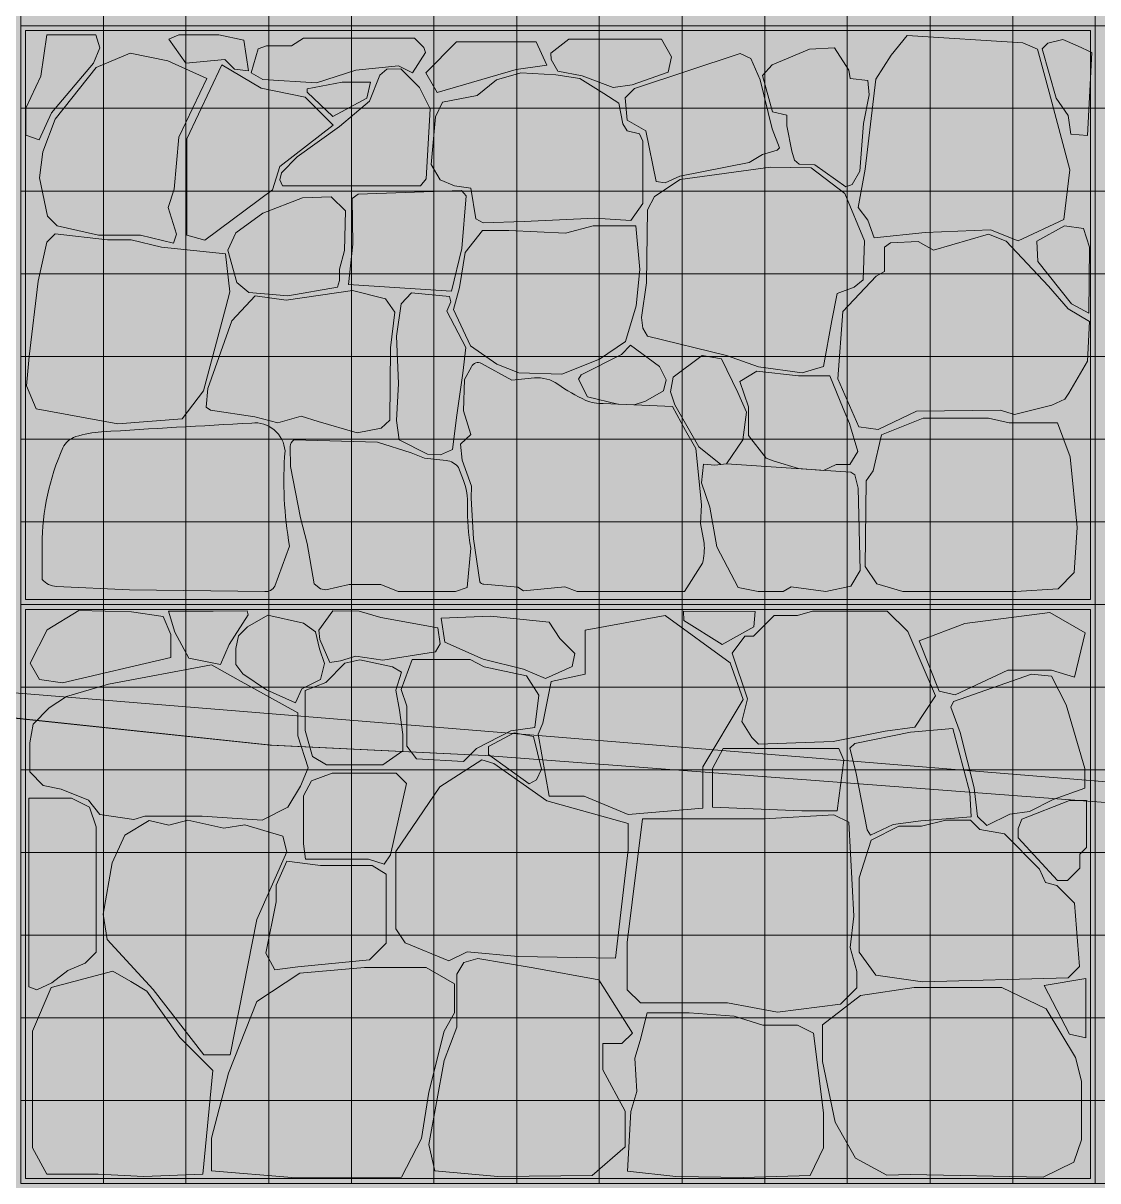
# Model space of a CAD drawing. Header units: centimetres. Extents: x -4381 to 5639, y -3920 to 4826.
# Drawn here: x 180.869 to 182.249, y 2.444 to 3.93 of the extents above; entities that cross this region are included whole.
import ezdxf
from ezdxf.xclip import XClip

# ---------------------------------------------------------------- set-up
doc = ezdxf.new("R2010")
doc.units = ezdxf.units.CM
doc.header["$MEASUREMENT"] = 0
doc.header["$XCLIPFRAME"] = 0
doc.set_wipeout_variables(frame=1)
doc.linetypes.add('Wipeout_Contour', pattern=[100, 0, -100])
for name, color, linetype in [('0- SITE', 7, 'Continuous'), ('Drawing & Figure', 7, 'Continuous'), ('Mur de clôture', 7, 'Continuous')]:
    doc.layers.add(name, color=color, linetype=linetype)
for name, color, linetype, lineweight in [('0- SITE_Pen_No__1', 7, 'Continuous', 5), ('0_Pen_No__1', 7, 'Continuous', 5), ('net_Pen_No__1', 7, 'Continuous', 5)]:
    doc.layers.add(name, color=color, linetype=linetype, lineweight=lineweight)
for name, color, linetype, lineweight, true_color in [('0- SITE_Pen_No__102', 7, 'Continuous', 5, 0xcccccc), ('0- SITE_Pen_No__180', 7, 'Continuous', 5, 0xe2e3c6), ('cad-block.com_Pen_No__62', 7, 'Continuous', 5, 0xaaaaaa), ('hatch stone_Pen_No__254', 7, 'Continuous', 13, 0xe8e8e8), ('Mur de clôture_Pen_No__178', 7, 'Continuous', 5, 0xbda888)]:
    doc.layers.add(name, color=color, linetype=linetype, lineweight=lineweight, true_color=true_color)

# ---------------------------------------------------------------- blocks, each defined once
blk = doc.blocks.new('Drawing_15_15', base_point=(-267.6734, 10.6179))
at = {"layer": 'hatch stone_Pen_No__254', "linetype": 'Continuous', "ltscale": 10}
for points in [[(180.8892, 3.7803), (180.9051, 3.8148), (180.9589, 3.8787), (180.9673, 3.8982), (180.9622, 3.9149), (180.8993, 3.9149), (180.8912, 3.8621), (180.8723, 3.8206), (180.8723, 3.7861)], [(181.0775, 3.8785), (181.1278, 3.8835), (181.1403, 3.871), (181.1579, 3.8688), (181.1521, 3.9083), (181.1198, 3.9149), (181.0688, 3.9149), (181.0559, 3.9094)], [(181.1707, 3.8972), (181.1615, 3.8662), (181.1767, 3.8575), (181.2453, 3.8532), (181.2961, 3.8697), (181.3508, 3.8753), (181.3685, 3.8661), (181.3853, 3.8922), (181.3833, 3.8986), (181.3711, 3.9108), (181.2289, 3.9108), (181.2131, 3.9007), (181.181, 3.9007)], [(181.6971, 3.8671), (181.7015, 3.8867), (181.6883, 3.9093), (181.5695, 3.9093), (181.5462, 3.8914), (181.5466, 3.8831), (181.5554, 3.8685), (181.5866, 3.8622), (181.6266, 3.8473), (181.6509, 3.8506)], [(181.9616, 3.6542), (182.0271, 3.6612), (182.1108, 3.6647), (182.1467, 3.6504), (182.2051, 3.6778), (182.2129, 3.7417), (182.1865, 3.8415), (182.1714, 3.8965), (182.1527, 3.9046), (182.0039, 3.914), (181.9835, 3.889), (181.9636, 3.8582), (181.95, 3.7427), (181.9412, 3.6933), (181.9533, 3.6772)], [(181.4005, 3.8409), (181.5018, 3.8705), (181.5411, 3.8762), (181.5275, 3.9058), (181.4253, 3.9058), (181.386, 3.866)], [(181.8591, 3.7542), (181.8651, 3.7491), (181.8853, 3.7481), (181.925, 3.7199), (181.9333, 3.7227), (181.9433, 3.7401), (181.948, 3.8013), (181.9553, 3.838), (181.9536, 3.8563), (181.9307, 3.8587), (181.929, 3.8698), (181.9108, 3.8983), (181.8784, 3.8967), (181.8307, 3.8764), (181.818, 3.8626), (181.8311, 3.8161), (181.8494, 3.8119), (181.8494, 3.798), (181.8557, 3.7656)], [(182.2356, 3.7858), (182.2409, 3.8924), (182.2229, 3.9008), (182.2039, 3.909), (182.1844, 3.9042), (182.1773, 3.897), (182.1952, 3.8335), (182.2108, 3.8113), (182.214, 3.7874)], [(181.0617, 3.6474), (181.0656, 3.659), (181.0548, 3.6931), (181.0627, 3.717), (181.0685, 3.7834), (181.1045, 3.8589), (181.0546, 3.8814), (181.0061, 3.8913), (180.9624, 3.8732), (180.9098, 3.8067), (180.8939, 3.7648), (180.8898, 3.7312), (180.8999, 3.6823), (180.9124, 3.6699), (180.9653, 3.6577), (181.0195, 3.6577)], [(181.6815, 3.7267), (181.6931, 3.7251), (181.7122, 3.7337), (181.801, 3.7512), (181.8182, 3.7615), (181.8368, 3.7667), (181.8402, 3.7699), (181.8305, 3.7941), (181.8151, 3.857), (181.8034, 3.8846), (181.7896, 3.8912), (181.654, 3.8462), (181.6418, 3.834), (181.6444, 3.8054), (181.6682, 3.7918)], [(181.124, 3.8765), (181.0787, 3.7816), (181.0787, 3.6577), (181.1018, 3.6514), (181.1887, 3.7158), (181.1985, 3.7459), (181.267, 3.7991), (181.231, 3.8351), (181.1742, 3.8467)], [(181.3358, 3.8709), (181.3266, 3.8631), (181.3134, 3.8298), (181.275, 3.7972), (181.2207, 3.7584), (181.2003, 3.738), (181.1982, 3.729), (181.2019, 3.7209), (181.3789, 3.7209), (181.3863, 3.7303), (181.3914, 3.8199), (181.3778, 3.8472), (181.3539, 3.8712)], [(181.4434, 3.7179), (181.4501, 3.6788), (181.4595, 3.6738), (181.5119, 3.6753), (181.6028, 3.6795), (181.6492, 3.6766), (181.6643, 3.6986), (181.6645, 3.7785), (181.6601, 3.7877), (181.6445, 3.7916), (181.6386, 3.8009), (181.6336, 3.8273), (181.6143, 3.8395), (181.5834, 3.8591), (181.5527, 3.8635), (181.5079, 3.8661), (181.4765, 3.8574), (181.4519, 3.8372), (181.4074, 3.8287), (181.3981, 3.8095), (181.3927, 3.7484), (181.4042, 3.7288), (181.4228, 3.7209)], [(181.2333, 3.8415), (181.2664, 3.8101), (181.3102, 3.8335), (181.3146, 3.854), (181.2783, 3.854), (181.2333, 3.8455)], [(181.6706, 3.5282), (181.7719, 3.5031), (181.8129, 3.4886), (181.869, 3.4809), (181.8964, 3.4891), (181.9071, 3.5483), (181.9142, 3.583), (181.9357, 3.5909), (181.9476, 3.6005), (181.9493, 3.6507), (181.9239, 3.7114), (181.8808, 3.7443), (181.8286, 3.7452), (181.7126, 3.7291), (181.6793, 3.7073), (181.6705, 3.6903), (181.6692, 3.5967), (181.6629, 3.5519), (181.6645, 3.5383)], [(181.1585, 3.5841), (181.2088, 3.5798), (181.2722, 3.591), (181.2749, 3.5997), (181.2749, 3.6143), (181.2815, 3.6382), (181.2825, 3.6888), (181.2644, 3.7069), (181.2276, 3.7055), (181.1764, 3.6862), (181.1418, 3.6606), (181.1316, 3.6383), (181.1429, 3.5971)], [(181.2863, 3.5946), (181.3589, 3.5896), (181.4189, 3.5857), (181.4322, 3.6405), (181.4378, 3.7081), (181.4316, 3.7151), (181.2989, 3.7106), (181.2911, 3.7049), (181.292, 3.6463)], [(180.8852, 3.4348), (180.9901, 3.4156), (181.0729, 3.4221), (181.1004, 3.4581), (181.1288, 3.5652), (181.1341, 3.5848), (181.1285, 3.634), (181.0462, 3.6424), (181.0074, 3.6518), (180.9768, 3.6518), (180.9099, 3.6594), (180.899, 3.6486), (180.8878, 3.5989), (180.8765, 3.5021), (180.8731, 3.4645)], [(181.4215, 3.5625), (181.443, 3.5158), (181.4768, 3.4922), (181.5054, 3.4811), (181.5606, 3.4793), (181.6088, 3.4987), (181.6422, 3.5211), (181.6561, 3.567), (181.6605, 3.6138), (181.6553, 3.6699), (181.6005, 3.6699), (181.5653, 3.6604), (181.4923, 3.6639), (181.4588, 3.6639), (181.4363, 3.6356), (181.4289, 3.5906)], [(181.9419, 3.4115), (181.9667, 3.4083), (182.016, 3.4316), (182.1234, 3.4329), (182.142, 3.4277), (182.1899, 3.4393), (182.2063, 3.4472), (182.2115, 3.4549), (182.2354, 3.4959), (182.2379, 3.5471), (182.2108, 3.563), (182.1854, 3.5924), (182.1312, 3.6501), (182.1083, 3.6592), (182.0376, 3.6384), (182.0182, 3.6498), (181.9827, 3.6478), (181.9747, 3.6422), (181.9747, 3.6113), (181.9641, 3.6053), (181.9214, 3.5597), (181.9151, 3.4734)], [(182.1704, 3.6502), (182.1718, 3.6239), (182.2149, 3.5696), (182.2373, 3.5577), (182.2383, 3.6425), (182.2304, 3.6665), (182.2061, 3.6697)], [(181.1038, 3.437), (181.1091, 3.4331), (181.1662, 3.4246), (181.1957, 3.4169), (181.2259, 3.4254), (181.2476, 3.4184), (181.2977, 3.404), (181.3286, 3.41), (181.3395, 3.4202), (181.3405, 3.5131), (181.346, 3.5587), (181.334, 3.576), (181.2916, 3.5866), (181.2066, 3.5743), (181.1666, 3.5797), (181.1365, 3.5477), (181.1057, 3.4608)], [(181.3881, 3.3767), (181.4047, 3.3758), (181.4201, 3.3825), (181.4256, 3.4266), (181.4333, 3.4807), (181.4371, 3.5136), (181.4129, 3.56), (181.4178, 3.5723), (181.4162, 3.5792), (181.3673, 3.5836), (181.3541, 3.5697), (181.348, 3.5283), (181.3506, 3.4672), (181.3482, 3.4197), (181.3515, 3.3951)], [(181.5934, 3.4502), (181.6325, 3.441), (181.6534, 3.4401), (181.668, 3.4446), (181.6911, 3.4579), (181.6944, 3.4722), (181.6857, 3.4893), (181.6485, 3.5167), (181.6372, 3.5045), (181.5853, 3.4784), (181.5819, 3.4728)], [(181.5112, 3.2011), (181.5645, 3.2061), (181.5801, 3.2003), (181.7178, 3.2003), (181.7413, 3.2366, 0.078557), (181.7432, 3.2625), (181.7387, 3.2875), (181.7397, 3.3117), (181.7324, 3.3839), (181.7194, 3.4068), (181.7027, 3.438), (181.6136, 3.4418, -0.129508), (181.5912, 3.4457, -0.047136), (181.5554, 3.4663, 0.178869), (181.5253, 3.4744), (181.4961, 3.4718), (181.4573, 3.4932, 0.402294), (181.4443, 3.4889), (181.4356, 3.4724), (181.434, 3.4324), (181.4438, 3.4017), (181.4303, 3.3896), (181.4324, 3.369), (181.4445, 3.3353), (181.444, 3.3201), (181.447, 3.268), (181.4551, 3.2129, 0.271244), (181.4605, 3.2096), (181.5039, 3.2057)], [(181.6999, 3.4566), (181.7057, 3.44), (181.7365, 3.3862), (181.7645, 3.3634), (181.7721, 3.3642), (181.793, 3.3948), (181.7978, 3.4307), (181.7867, 3.4556), (181.7656, 3.4989), (181.7407, 3.5032), (181.7034, 3.4755)], [(181.8332, 3.3676), (181.8643, 3.358), (181.8965, 3.3558), (181.9128, 3.3634), (181.9302, 3.3634), (181.9408, 3.3802), (181.9297, 3.4159), (181.9218, 3.4354), (181.9048, 3.4771), (181.8645, 3.4771), (181.8107, 3.483), (181.789, 3.4698), (181.8003, 3.4373), (181.8003, 3.4006), (181.8227, 3.3713)], [(181.9983, 3.2003), (182.063, 3.2003), (182.1433, 3.2003), (182.1977, 3.2038), (182.2184, 3.2245), (182.2221, 3.2825), (182.2134, 3.3732), (182.197, 3.4168), (182.1348, 3.4168), (182.1082, 3.4229), (182.0245, 3.4229), (181.971, 3.4016), (181.9603, 3.3554), (181.9512, 3.3424), (181.9502, 3.2324), (181.9649, 3.2101)], [(180.8931, 3.2157, 0.202929), (180.9115, 3.2068), (181.0053, 3.2023), (181.1791, 3.2003, 0.315943), (181.1918, 3.2072), (181.2108, 3.2583, -0.062601), (181.205, 3.3807, 0.423499), (181.1622, 3.4166), (180.9694, 3.4053, 0.056058), (180.9362, 3.3991, 0.216368), (180.9198, 3.3847, 0.106349), (180.8931, 3.2603)], [(181.2424, 3.2102), (181.2506, 3.2036), (181.2572, 3.2026), (181.2875, 3.2092), (181.3281, 3.2092), (181.3501, 3.2003), (181.4238, 3.2003), (181.439, 3.2054), (181.4437, 3.2558, -0.055011), (181.4395, 3.3107, 0.099308), (181.4342, 3.3428), (181.4279, 3.3594, 0.204724), (181.4119, 3.3684), (181.3843, 3.3715), (181.3669, 3.3784), (181.3239, 3.3922), (181.2165, 3.3949, 0.262334), (181.2118, 3.3863), (181.2121, 3.3607), (181.2247, 3.2948), (181.2335, 3.2621)], [(181.7869, 3.2053), (181.8128, 3.2003), (181.8446, 3.2003), (181.8551, 3.2061), (181.8994, 3.2003), (181.9318, 3.2073), (181.9436, 3.2271), (181.941, 3.333), (181.9366, 3.35), (181.9318, 3.3534), (181.7721, 3.3642), (181.7569, 3.3625), (181.7422, 3.3639), (181.7399, 3.3396), (181.7506, 3.3086), (181.7597, 3.2576)], [(181.0584, 3.1156), (181.0584, 3.1451), (181.0487, 3.1681), (181.008, 3.1743), (180.9404, 3.1758), (180.8994, 3.1512), (180.8777, 3.1081), (180.8895, 3.0871), (180.9193, 3.083)], [(181.0815, 3.1148), (181.1223, 3.1066), (181.1331, 3.1322), (181.1578, 3.1703), (181.1563, 3.1754), (181.1127, 3.1752), (181.0555, 3.175), (181.0633, 3.148)], [(181.1829, 3.17), (181.157, 3.155), (181.1453, 3.1434), (181.1417, 3.1273), (181.1417, 3.1066), (181.151, 3.0945), (181.1813, 3.0742), (181.2184, 3.0573), (181.2265, 3.0755), (181.2506, 3.0873), (181.2558, 3.108), (181.2494, 3.1268), (181.2441, 3.1485), (181.2287, 3.1596)], [(181.2499, 3.1387), (181.2624, 3.1092), (181.2761, 3.1113), (181.2959, 3.1171), (181.3308, 3.1123), (181.3982, 3.1229), (181.4041, 3.1333), (181.4013, 3.1538), (181.3281, 3.167), (181.3, 3.1751), (181.2664, 3.1754), (181.2482, 3.1507)], [(181.4054, 3.1662), (181.4102, 3.1352), (181.4593, 3.1134), (181.5112, 3.1005), (181.5394, 3.0886), (181.5737, 3.1038), (181.5773, 3.1207), (181.558, 3.1401), (181.5441, 3.1611), (181.4688, 3.1686)], [(181.544, 2.9374), (181.5892, 2.9374), (181.6456, 2.9139), (181.7415, 2.9222), (181.7415, 2.9752), (181.7932, 3.0618), (181.7767, 3.1085), (181.693, 3.1696), (181.5905, 3.1505), (181.5905, 3.094), (181.5468, 3.0848), (181.5362, 3.0312), (181.5301, 3.0173)], [(181.7169, 3.1749), (181.7171, 3.1631), (181.7664, 3.1324), (181.8071, 3.1549), (181.8088, 3.1745)], [(181.8129, 3.0043), (181.9091, 3.0076), (181.9756, 3.0209), (182.0139, 3.0262), (182.0404, 3.0664), (182.0046, 3.1491), (181.9784, 3.1752), (181.8825, 3.1752), (181.863, 3.1695), (181.8332, 3.1695), (181.8068, 3.1431), (181.7955, 3.1431), (181.7793, 3.121), (181.7989, 3.0625), (181.7917, 3.0335), (181.8045, 3.0127)], [(182.0654, 3.0674), (182.1331, 3.0991), (182.1892, 3.0991), (182.2188, 3.0903), (182.2325, 3.1471), (182.1873, 3.1735), (182.0781, 3.1593), (182.0192, 3.1371), (182.0452, 3.0723)], [(181.2307, 3.0733), (181.2307, 3.0217), (181.2404, 2.9886), (181.2581, 2.9777), (181.3305, 2.9777), (181.3564, 2.9958), (181.3564, 3.0168), (181.3521, 3.0481), (181.3473, 3.0734), (181.3545, 3.0967), (181.3429, 3.1035), (181.301, 3.1124), (181.2817, 3.1081), (181.2572, 3.0836)], [(181.3541, 3.0746), (181.3615, 3.0531), (181.3615, 3.0015), (181.3737, 2.9854), (181.434, 2.9819), (181.4508, 2.9986), (181.4949, 3.0216), (181.5258, 3.0257), (181.5311, 3.0671), (181.5151, 3.0919), (181.4606, 3.1034), (181.4428, 3.1129), (181.3684, 3.1129)], [(180.8771, 3.006), (180.8771, 2.9686), (180.8945, 2.9512), (180.9177, 2.9464), (180.9525, 2.9323), (180.9671, 2.9141), (181.0107, 2.9077), (181.025, 2.9119), (181.0984, 2.9119), (181.1755, 2.9066), (181.2086, 2.9236), (181.2249, 2.9502), (181.2347, 2.9737), (181.2216, 3.015), (181.2216, 3.0443), (181.1104, 3.106), (180.9782, 3.0814), (180.9245, 3.0653), (180.9023, 3.051), (180.8814, 3.0301)], [(182.0943, 2.9114), (182.1063, 2.8999), (182.136, 2.9142), (182.1609, 2.9179), (182.1913, 2.9331), (182.2322, 2.9477), (182.2322, 2.973), (182.2081, 3.0549), (182.1893, 3.0916), (182.1637, 3.0941), (182.0634, 3.0591), (182.0602, 3.0519), (182.072, 3.0191), (182.09, 2.9481)], [(181.4662, 2.991), (181.5184, 2.9533), (181.528, 2.9585), (181.5342, 2.9721), (181.524, 3.014), (181.4993, 3.0188), (181.4662, 3.0013)], [(181.9525, 2.8942), (181.9567, 2.8874), (181.9861, 2.901), (182.0215, 2.906), (182.0863, 2.9111), (182.0845, 2.9424), (182.0626, 3.0246), (182.0084, 3.0198), (181.9366, 3.0053), (181.9304, 2.9991), (181.9382, 2.9687)], [(181.7541, 2.9234), (181.8685, 2.9185), (181.9139, 2.9185), (181.9228, 2.9838), (181.916, 2.9988), (181.7676, 2.9988), (181.7541, 2.9729)], [(181.5045, 2.7318), (181.6294, 2.7294), (181.6458, 2.8685), (181.6458, 2.9026), (181.5411, 2.9315), (181.4731, 2.9794), (181.4576, 2.984), (181.404, 2.9495), (181.3471, 2.8665), (181.3471, 2.7671), (181.3592, 2.7491), (181.4152, 2.726), (181.4387, 2.7378)], [(181.2314, 2.8568), (181.3123, 2.8568), (181.3323, 2.8504), (181.3405, 2.8624), (181.3608, 2.9538), (181.3477, 2.967), (181.2655, 2.967), (181.2392, 2.9573), (181.2289, 2.9381), (181.2289, 2.8764)], [(180.876, 2.6928), (180.8862, 2.689), (180.9056, 2.698), (180.926, 2.7135), (180.9482, 2.723), (180.9626, 2.7374), (180.9626, 2.898), (180.954, 2.9232), (180.9309, 2.9349), (180.876, 2.9349)], [(182.1466, 2.8841), (182.1971, 2.8291), (182.2098, 2.8291), (182.2257, 2.8449), (182.2257, 2.863), (182.2341, 2.8715), (182.2341, 2.9318), (182.2126, 2.9318), (182.1514, 2.9079), (182.1466, 2.8961)], [(181.6443, 2.6889), (181.6614, 2.6722), (181.7732, 2.6722), (181.8373, 2.6604), (181.9185, 2.6704), (181.9394, 2.6913), (181.9394, 2.7126), (181.9308, 2.7431), (181.9353, 2.7836), (181.929, 2.9043), (181.9097, 2.9137), (181.8204, 2.9084), (181.6641, 2.9084), (181.6443, 2.7496)], [(180.9766, 2.7534), (181.0356, 2.6892), (181.1007, 2.6053), (181.1346, 2.6053), (181.1689, 2.7793), (181.2072, 2.8661), (181.2022, 2.8863), (181.1535, 2.9005), (181.1265, 2.8964), (181.0803, 2.9067), (181.0559, 2.9003), (181.0305, 2.9062), (180.9994, 2.8873), (180.983, 2.8519), (180.9715, 2.7859)], [(182.0235, 2.6993), (182.2107, 2.7044), (182.2254, 2.719), (182.2188, 2.8002), (182.1963, 2.8227), (182.1817, 2.8267), (182.1741, 2.844), (182.1288, 2.8893), (182.0973, 2.8949), (182.0854, 2.9069), (182.0537, 2.9069), (182.0223, 2.8988), (181.9933, 2.8988), (181.9576, 2.8809), (181.9424, 2.8327), (181.9424, 2.7372), (181.9639, 2.7079)], [(181.1917, 2.7145), (181.2213, 2.7185), (181.3135, 2.7274), (181.3349, 2.7488), (181.3349, 2.8375), (181.3171, 2.8486), (181.2504, 2.8486), (181.2072, 2.8541), (181.1935, 2.8232), (181.1935, 2.8017), (181.1803, 2.7359)], [(181.3895, 2.4903), (181.3973, 2.4565), (181.4781, 2.4492), (181.5995, 2.4503), (181.6418, 2.4874), (181.6418, 2.5329), (181.613, 2.5863), (181.613, 2.6198), (181.6377, 2.6198), (181.6511, 2.6333), (181.6079, 2.7015), (181.5237, 2.7172), (181.4526, 2.7289), (181.4345, 2.7238), (181.4256, 2.7091), (181.4256, 2.6408), (181.4093, 2.5982)], [(180.8806, 2.6359), (180.8806, 2.486), (180.8993, 2.4524), (180.965, 2.4524), (181.0237, 2.4493), (181.0996, 2.4522), (181.1122, 2.5851), (181.0699, 2.6275), (181.0277, 2.6872), (180.9838, 2.7129), (180.9045, 2.6918)], [(181.1106, 2.4566), (181.2136, 2.4478), (181.3546, 2.4484), (181.3801, 2.4979), (181.3897, 2.5577), (181.4092, 2.6358), (181.4227, 2.6592), (181.4227, 2.6967), (181.3861, 2.7177), (181.307, 2.7177), (181.2241, 2.7103), (181.169, 2.674), (181.1326, 2.582), (181.1106, 2.4984)], [(182.1784, 2.4482), (182.2182, 2.4677), (182.228, 2.4962), (182.228, 2.5716), (182.2203, 2.6019), (182.1826, 2.6643), (182.1257, 2.692), (182.0131, 2.692), (181.9441, 2.6817), (181.8951, 2.644), (181.8951, 2.5968), (181.9117, 2.5191), (181.9374, 2.4729), (181.9779, 2.451), (182.0076, 2.4516)], [(182.1801, 2.6946), (182.2126, 2.632), (182.2332, 2.6272), (182.2332, 2.7034)], [(181.645, 2.4561), (181.7067, 2.4491), (181.7937, 2.4481), (181.8796, 2.4503), (181.8964, 2.486), (181.8964, 2.5311), (181.8836, 2.6333), (181.8632, 2.6435), (181.8188, 2.6435), (181.7818, 2.655), (181.7238, 2.6594), (181.6701, 2.6594), (181.6612, 2.6239), (181.6541, 2.6011), (181.657, 2.5582), (181.649, 2.5328)]]:
    blk.add_hatch(color=256, dxfattribs=at).paths.add_polyline_path(points)
at = {"layer": '0- SITE_Pen_No__1', "linetype": 'Continuous', "ltscale": 10}
blk.add_line((183.214, 2.8568), (179.3428, 3.1977), dxfattribs=at)
at = {"color": 254, "linetype": 'Wipeout_Contour', "lineweight": 0, "ltscale": 715.947297}
blk.add_wipeout([(176.8915, 3.4563), (176.89, 3.4563), (180.7554, 3.0485), (181.1878, 3.0031)], dxfattribs=at).dxf.layer = '0- SITE'
at = {"layer": '0- SITE_Pen_No__102', "linetype": 'Continuous', "ltscale": 10}
blk.add_hatch(color=256, dxfattribs=at).paths.add_polyline_path([(176.8915, 3.4563), (176.89, 3.4563), (180.7554, 3.0485), (181.1878, 3.0031)])
at = {"color": 254, "linetype": 'Wipeout_Contour', "lineweight": 0, "ltscale": 542.702446}
blk.add_wipeout([(181.1861, 3.0031), (181.1878, 3.0031), (180.7554, 3.0485)], dxfattribs=at).dxf.layer = '0- SITE'
at = {"layer": '0- SITE_Pen_No__102', "linetype": 'Continuous', "ltscale": 10}
blk.add_hatch(color=256, dxfattribs=at).paths.add_polyline_path([(181.1861, 3.0031), (181.1878, 3.0031), (180.7554, 3.0485)])
at = {"color": 254, "linetype": 'Wipeout_Contour', "lineweight": 0, "ltscale": 1671.77046}
blk.add_wipeout([(179.4853, 5.4131), (179.4853, 3.1827), (181.1878, 3.0031), (181.4619, 2.9897), (187.4252, 2.5376), (187.8062, 2.5014), (191.5693, 2.1494), (191.6061, 2.1461), (191.6061, 5.4131)], dxfattribs=at).dxf.layer = 'Mur de clôture'
at = {"layer": '0- SITE_Pen_No__180', "linetype": 'Continuous', "lineweight": 0, "ltscale": 10, "true_color": 0x383831}
blk.add_hatch(color=250, dxfattribs=at).paths.add_polyline_path([(150.8555, 0.9963), (191.9908, 0.9963), (191.9908, 2.1246), (191.9205, 2.1179), (191.5008, 2.1556), (187.8035, 2.5014), (187.4252, 2.5376), (181.4619, 2.9897), (181.1861, 3.0031), (180.7554, 3.0485), (176.89, 3.4563), (170.3282, 3.9956), (169.4763, 4.0562), (166.3708, 4.4948), (166.2162, 4.5439), (165.9513, 4.5439), (161.182, 5.0048), (160.5851, 5.0809), (159.2778, 5.1364), (159.0078, 5.1364), (157.2074, 5.1364), (156.5896, 5.1363), (151.1847, 5.1363), (151.0615, 5.1363), (150.8555, 5.1455)])
at = {"layer": '0_Pen_No__1', "linetype": 'Continuous', "lineweight": 0, "ltscale": 10, "true_color": 0x000000}
blk.add_hatch(color=18, dxfattribs=at).paths.add_polyline_path([(150.8555, 5.1482), (150.8555, 0.9963), (191.9908, 0.9963), (191.9908, 2.1212), (191.9068, 2.1179), (188.9123, 2.4127), (187.1039, 2.562), (179.4853, 3.1817), (177.5688, 3.3847), (175.805, 3.5455), (169.6156, 4.1104), (166.2312, 4.5836), (163.6783, 4.7817), (160.5633, 5.0818), (159.28, 5.1364), (157.0853, 5.1364), (157.0853, 5.1413), (150.9484, 5.1413)])
at = {"layer": 'Mur de clôture_Pen_No__178', "linetype": 'Continuous', "ltscale": 10}
blk.add_hatch(color=256, dxfattribs=at).paths.add_polyline_path([(179.4853, 5.4131), (179.4853, 3.1827), (181.1878, 3.0031), (181.4619, 2.9897), (187.4252, 2.5376), (187.8062, 2.5014), (191.5693, 2.1494), (191.6061, 2.1461), (191.6061, 5.4131)])
at = {"layer": '0- SITE_Pen_No__1', "linetype": 'Continuous', "ltscale": 10}
for p, q in [((181.1878, 3.0031), (176.8915, 3.4563)), ((181.4619, 2.9897), (181.1878, 3.0031))]:
    blk.add_line(p, q, dxfattribs=at)
at = {"layer": '0- SITE_Pen_No__1', "linetype": 'Continuous', "ltscale": 10, "flags": 128}
blk.add_lwpolyline([(150.8555, 5.1455), (151.0615, 5.1363), (151.1847, 5.1363), (156.5896, 5.1363), (157.2074, 5.1364), (159.0078, 5.1364), (159.2778, 5.1364), (160.5851, 5.0809), (161.182, 5.0048), (165.9513, 4.5439), (166.2162, 4.5439), (166.3708, 4.4948), (169.4763, 4.0562), (170.3282, 3.9956), (176.89, 3.4563), (180.7554, 3.0485), (181.1861, 3.0031), (181.4619, 2.9897), (187.4252, 2.5376), (187.8035, 2.5014), (191.5008, 2.1556), (191.9205, 2.1179), (191.9908, 2.1246)], dxfattribs=at)
at = {"layer": '0_Pen_No__1', "linetype": 'Continuous', "ltscale": 10}
blk.add_line((179.4853, 3.1817), (187.1039, 2.562), dxfattribs=at)
at = {"layer": 'cad-block.com_Pen_No__62', "linetype": 'Continuous', "ltscale": 10, "flags": 128}
for points in [[(180.8892, 3.7803), (180.8723, 3.7861), (180.8723, 3.8206), (180.8912, 3.8621), (180.8993, 3.9149), (180.9622, 3.9149), (180.9673, 3.8982), (180.9589, 3.8787), (180.9051, 3.8148), (180.8892, 3.7803)], [(181.0775, 3.8785), (181.0559, 3.9094), (181.0688, 3.9149), (181.1198, 3.9149), (181.1521, 3.9083), (181.1579, 3.8688), (181.1403, 3.871), (181.1278, 3.8835), (181.0775, 3.8785)], [(181.1707, 3.8972), (181.1615, 3.8662), (181.1767, 3.8575), (181.2453, 3.8532), (181.2961, 3.8697), (181.3508, 3.8753), (181.3685, 3.8661), (181.3853, 3.8922), (181.3833, 3.8986), (181.3711, 3.9108), (181.2289, 3.9108), (181.2131, 3.9007), (181.181, 3.9007), (181.1707, 3.8972)], [(181.6971, 3.8671), (181.6509, 3.8506), (181.6266, 3.8473), (181.5866, 3.8622), (181.5554, 3.8685), (181.5466, 3.8831), (181.5462, 3.8914), (181.5695, 3.9093), (181.6883, 3.9093), (181.7015, 3.8867), (181.6971, 3.8671)], [(181.9616, 3.6542), (181.9533, 3.6772), (181.9412, 3.6933), (181.95, 3.7427), (181.9636, 3.8582), (181.9835, 3.889), (182.0039, 3.914), (182.1527, 3.9046), (182.1714, 3.8965), (182.1865, 3.8415), (182.2129, 3.7417), (182.2051, 3.6778), (182.1467, 3.6504), (182.1108, 3.6647), (182.0271, 3.6612), (181.9616, 3.6542)], [(181.4005, 3.8409), (181.386, 3.866), (181.4253, 3.9058), (181.5275, 3.9058), (181.5411, 3.8762), (181.5018, 3.8705), (181.4005, 3.8409)], [(181.8591, 3.7542), (181.8557, 3.7656), (181.8494, 3.798), (181.8494, 3.8119), (181.8311, 3.8161), (181.818, 3.8626), (181.8307, 3.8764), (181.8784, 3.8967), (181.9108, 3.8983), (181.929, 3.8698), (181.9307, 3.8587), (181.9536, 3.8563), (181.9553, 3.838), (181.948, 3.8013), (181.9433, 3.7401), (181.9333, 3.7227), (181.925, 3.7199), (181.8853, 3.7481), (181.8651, 3.7491), (181.8591, 3.7542)], [(182.2356, 3.7858), (182.2409, 3.8924), (182.2229, 3.9008), (182.2039, 3.909), (182.1844, 3.9042), (182.1773, 3.897), (182.1952, 3.8335), (182.2108, 3.8113), (182.214, 3.7874), (182.2356, 3.7858)], [(181.0617, 3.6474), (181.0195, 3.6577), (180.9653, 3.6577), (180.9124, 3.6699), (180.8999, 3.6823), (180.8898, 3.7312), (180.8939, 3.7648), (180.9098, 3.8067), (180.9624, 3.8732), (181.0061, 3.8913), (181.0546, 3.8814), (181.1045, 3.8589), (181.0685, 3.7834), (181.0627, 3.717), (181.0548, 3.6931), (181.0656, 3.659), (181.0617, 3.6474)], [(181.6815, 3.7267), (181.6682, 3.7918), (181.6444, 3.8054), (181.6418, 3.834), (181.654, 3.8462), (181.7896, 3.8912), (181.8034, 3.8846), (181.8151, 3.857), (181.8305, 3.7941), (181.8402, 3.7699), (181.8368, 3.7667), (181.8182, 3.7615), (181.801, 3.7512), (181.7122, 3.7337), (181.6931, 3.7251), (181.6815, 3.7267)], [(181.124, 3.8765), (181.0787, 3.7816), (181.0787, 3.6577), (181.1018, 3.6514), (181.1887, 3.7158), (181.1985, 3.7459), (181.267, 3.7991), (181.231, 3.8351), (181.1742, 3.8467), (181.124, 3.8765)], [(181.3358, 3.8709), (181.3539, 3.8712), (181.3778, 3.8472), (181.3914, 3.8199), (181.3863, 3.7303), (181.3789, 3.7209), (181.2019, 3.7209), (181.1982, 3.729), (181.2003, 3.738), (181.2207, 3.7584), (181.275, 3.7972), (181.3134, 3.8298), (181.3266, 3.8631), (181.3358, 3.8709)], [(181.4434, 3.7179), (181.4501, 3.6788), (181.4595, 3.6738), (181.5119, 3.6753), (181.6028, 3.6795), (181.6492, 3.6766), (181.6643, 3.6986), (181.6645, 3.7785), (181.6601, 3.7877), (181.6445, 3.7916), (181.6386, 3.8009), (181.6336, 3.8273), (181.6143, 3.8395), (181.5834, 3.8591), (181.5527, 3.8635), (181.5079, 3.8661), (181.4765, 3.8574), (181.4519, 3.8372), (181.4074, 3.8287), (181.3981, 3.8095), (181.3927, 3.7484), (181.4042, 3.7288), (181.4228, 3.7209), (181.4434, 3.7179)], [(181.2333, 3.8415), (181.2333, 3.8455), (181.2783, 3.854), (181.3146, 3.854), (181.3102, 3.8335), (181.2664, 3.8101), (181.2333, 3.8415)], [(181.6706, 3.5282), (181.7719, 3.5031), (181.8129, 3.4886), (181.869, 3.4809), (181.8964, 3.4891), (181.9071, 3.5483), (181.9142, 3.583), (181.9357, 3.5909), (181.9476, 3.6005), (181.9493, 3.6507), (181.9239, 3.7114), (181.8808, 3.7443), (181.8286, 3.7452), (181.7126, 3.7291), (181.6793, 3.7073), (181.6705, 3.6903), (181.6692, 3.5967), (181.6629, 3.5519), (181.6645, 3.5383), (181.6706, 3.5282)], [(181.1585, 3.5841), (181.1429, 3.5971), (181.1316, 3.6383), (181.1418, 3.6606), (181.1764, 3.6862), (181.2276, 3.7055), (181.2644, 3.7069), (181.2825, 3.6888), (181.2815, 3.6382), (181.2749, 3.6143), (181.2749, 3.5997), (181.2722, 3.591), (181.2088, 3.5798), (181.1585, 3.5841)], [(181.2863, 3.5946), (181.292, 3.6463), (181.2911, 3.7049), (181.2989, 3.7106), (181.4316, 3.7151), (181.4378, 3.7081), (181.4322, 3.6405), (181.4189, 3.5857), (181.3589, 3.5896), (181.2863, 3.5944)], [(180.8852, 3.4348), (180.9901, 3.4156), (181.0729, 3.4221), (181.1004, 3.4581), (181.1288, 3.5652), (181.1341, 3.5848), (181.1285, 3.634), (181.0462, 3.6424), (181.0074, 3.6518), (180.9768, 3.6518), (180.9099, 3.6594), (180.899, 3.6486), (180.8878, 3.5989), (180.8765, 3.5021), (180.8731, 3.4645), (180.8852, 3.4348)], [(181.4215, 3.5625), (181.4289, 3.5906), (181.4363, 3.6356), (181.4588, 3.6639), (181.4923, 3.6639), (181.5653, 3.6604), (181.6005, 3.6699), (181.6553, 3.6699), (181.6605, 3.6138), (181.6561, 3.567), (181.6422, 3.5211), (181.6088, 3.4987), (181.5606, 3.4793), (181.5054, 3.4811), (181.4768, 3.4922), (181.443, 3.5158), (181.4215, 3.5625)], [(181.9419, 3.4115), (181.9151, 3.4734), (181.9214, 3.5597), (181.9641, 3.6053), (181.9747, 3.6113), (181.9747, 3.6422), (181.9827, 3.6478), (182.0182, 3.6498), (182.0376, 3.6384), (182.1083, 3.6592), (182.1312, 3.6501), (182.1854, 3.5924), (182.2108, 3.563), (182.2379, 3.5471), (182.2354, 3.4959), (182.2115, 3.4549), (182.2063, 3.4472), (182.1899, 3.4393), (182.142, 3.4277), (182.1234, 3.4329), (182.016, 3.4316), (181.9667, 3.4083), (181.9419, 3.4115)], [(182.1704, 3.6502), (182.1718, 3.6239), (182.2149, 3.5696), (182.2373, 3.5577), (182.2383, 3.6425), (182.2304, 3.6665), (182.2061, 3.6697), (182.1704, 3.6502)], [(181.1038, 3.437), (181.1057, 3.4608), (181.1365, 3.5477), (181.1666, 3.5797), (181.2066, 3.5743), (181.2916, 3.5866), (181.334, 3.576), (181.346, 3.5587), (181.3405, 3.5131), (181.3395, 3.4202), (181.3286, 3.41), (181.2977, 3.404), (181.2476, 3.4184), (181.2259, 3.4254), (181.1957, 3.4169), (181.1662, 3.4246), (181.1091, 3.4331), (181.1038, 3.437)], [(181.3881, 3.3767), (181.3515, 3.3951), (181.3482, 3.4197), (181.3506, 3.4672), (181.348, 3.5283), (181.3541, 3.5697), (181.3673, 3.5836), (181.4162, 3.5792), (181.4178, 3.5723), (181.4129, 3.56), (181.4371, 3.5136), (181.4333, 3.4807), (181.4256, 3.4266), (181.4201, 3.3825), (181.4047, 3.3758), (181.3881, 3.3767)], [(181.5934, 3.4502), (181.5819, 3.4728), (181.5853, 3.4784), (181.6372, 3.5045), (181.6485, 3.5167), (181.6857, 3.4893), (181.6944, 3.4722), (181.6911, 3.4579), (181.668, 3.4446), (181.6534, 3.4401), (181.6325, 3.441), (181.5934, 3.4502)], [(181.6999, 3.4566), (181.7034, 3.4755), (181.7407, 3.5032), (181.7656, 3.4989), (181.7867, 3.4556), (181.7978, 3.4307), (181.793, 3.3948), (181.7721, 3.3642), (181.7645, 3.3634), (181.7365, 3.3862), (181.7057, 3.44), (181.6999, 3.4566)], [(181.8332, 3.3676), (181.8643, 3.358), (181.8965, 3.3558), (181.9128, 3.3634), (181.9302, 3.3634), (181.9408, 3.3802), (181.9297, 3.4159), (181.9218, 3.4354), (181.9048, 3.4771), (181.8645, 3.4771), (181.8107, 3.483), (181.789, 3.4698), (181.8003, 3.4373), (181.8003, 3.4006), (181.8227, 3.3713), (181.8332, 3.3676)], [(181.9983, 3.2003), (181.9649, 3.2101), (181.9502, 3.2324), (181.9512, 3.3424), (181.9603, 3.3554), (181.971, 3.4016), (182.0245, 3.4229), (182.1082, 3.4229), (182.1348, 3.4168), (182.197, 3.4168), (182.2134, 3.3732), (182.2221, 3.2825), (182.2184, 3.2245), (182.1977, 3.2038), (182.1433, 3.2003), (182.063, 3.2003), (181.9983, 3.2003)], [(181.7869, 3.2053), (181.7597, 3.2576), (181.7506, 3.3086), (181.7399, 3.3396), (181.7422, 3.3639), (181.7569, 3.3625), (181.7721, 3.3642), (181.9318, 3.3534), (181.9366, 3.35), (181.941, 3.333), (181.9436, 3.2271), (181.9318, 3.2073), (181.8994, 3.2003), (181.8551, 3.2061), (181.8446, 3.2003), (181.8128, 3.2003), (181.7869, 3.2053)], [(181.0584, 3.1156), (181.0584, 3.1451), (181.0487, 3.1681), (181.008, 3.1743), (180.9404, 3.1758), (180.8994, 3.1512), (180.8777, 3.1081), (180.8895, 3.0871), (180.9193, 3.083), (181.0584, 3.1156)], [(181.0815, 3.1148), (181.0633, 3.148), (181.0555, 3.175), (181.1127, 3.1752), (181.1563, 3.1754), (181.1578, 3.1703), (181.1331, 3.1322), (181.1223, 3.1066), (181.0815, 3.1148)], [(181.1829, 3.17), (181.2287, 3.1596), (181.2441, 3.1485), (181.2494, 3.1268), (181.2558, 3.108), (181.2506, 3.0873), (181.2265, 3.0755), (181.2184, 3.0573), (181.1813, 3.0742), (181.151, 3.0945), (181.1417, 3.1066), (181.1417, 3.1273), (181.1453, 3.1434), (181.157, 3.155), (181.1829, 3.17)], [(181.2499, 3.1387), (181.2624, 3.1092), (181.2761, 3.1113), (181.2959, 3.1171), (181.3308, 3.1123), (181.3982, 3.1229), (181.4041, 3.1333), (181.4013, 3.1538), (181.3281, 3.167), (181.3, 3.1751), (181.2664, 3.1754), (181.2482, 3.1507), (181.2499, 3.1387)], [(181.4054, 3.1662), (181.4102, 3.1352), (181.4593, 3.1134), (181.5112, 3.1005), (181.5394, 3.0886), (181.5737, 3.1038), (181.5773, 3.1207), (181.558, 3.1401), (181.5441, 3.1611), (181.4688, 3.1686), (181.4054, 3.1662)], [(181.544, 2.9374), (181.5892, 2.9374), (181.6456, 2.9139), (181.7415, 2.9222), (181.7415, 2.9752), (181.7932, 3.0618), (181.7767, 3.1085), (181.693, 3.1696), (181.5905, 3.1505), (181.5905, 3.094), (181.5468, 3.0848), (181.5362, 3.0312), (181.5301, 3.0173), (181.544, 2.9374)], [(181.7169, 3.1749), (181.7171, 3.1631), (181.7664, 3.1324), (181.8071, 3.1549), (181.8088, 3.1745), (181.7169, 3.1749)], [(181.8129, 3.0043), (181.8045, 3.0127), (181.7917, 3.0335), (181.7989, 3.0625), (181.7793, 3.121), (181.7955, 3.1431), (181.8068, 3.1431), (181.8332, 3.1695), (181.863, 3.1695), (181.8825, 3.1752), (181.9784, 3.1752), (182.0046, 3.1491), (182.0404, 3.0664), (182.0139, 3.0262), (181.9756, 3.0209), (181.9091, 3.0076), (181.8129, 3.0043)], [(182.0654, 3.0674), (182.0452, 3.0723), (182.0192, 3.1371), (182.0781, 3.1593), (182.1873, 3.1735), (182.2325, 3.1471), (182.2188, 3.0903), (182.1892, 3.0991), (182.1331, 3.0991), (182.0654, 3.0674)], [(181.2307, 3.0733), (181.2307, 3.0217), (181.2404, 2.9886), (181.2581, 2.9777), (181.3305, 2.9777), (181.3564, 2.9958), (181.3564, 3.0168), (181.3521, 3.0481), (181.3473, 3.0734), (181.3545, 3.0967), (181.3429, 3.1035), (181.301, 3.1124), (181.2817, 3.1081), (181.2572, 3.0836), (181.2307, 3.0733)], [(181.3615, 3.0015), (181.3615, 3.0245), (181.3615, 3.0531), (181.3541, 3.0746), (181.3684, 3.1129), (181.4428, 3.1129), (181.4606, 3.1034), (181.5151, 3.0919), (181.5311, 3.0671), (181.5258, 3.0257), (181.4949, 3.0216), (181.4508, 2.9986), (181.434, 2.9819), (181.3737, 2.9854), (181.3615, 3.0015)], [(181.1755, 2.9066), (181.2086, 2.9236), (181.2249, 2.9502), (181.2347, 2.9737), (181.2216, 3.015), (181.2216, 3.0443), (181.145, 3.0868), (181.1104, 3.106), (180.9782, 3.0814), (180.9245, 3.0653), (180.9023, 3.051), (180.8814, 3.0301), (180.8771, 3.006), (180.8771, 2.9686), (180.8945, 2.9512), (180.9177, 2.9464), (180.9525, 2.9323), (180.9671, 2.9141), (181.0107, 2.9077), (181.025, 2.9119), (181.0984, 2.9119), (181.1755, 2.9066)], [(182.0943, 2.9114), (182.09, 2.9481), (182.072, 3.0191), (182.0602, 3.0519), (182.0634, 3.0591), (182.1637, 3.0941), (182.1893, 3.0916), (182.2081, 3.0549), (182.2322, 2.973), (182.2322, 2.9477), (182.1913, 2.9331), (182.1609, 2.9179), (182.136, 2.9142), (182.1063, 2.8999), (182.0943, 2.9114)], [(181.4662, 2.991), (181.4662, 3.0013), (181.4993, 3.0188), (181.524, 3.014), (181.5342, 2.9721), (181.528, 2.9585), (181.5184, 2.9533), (181.4662, 2.991)], [(181.9525, 2.8942), (181.9382, 2.9687), (181.9304, 2.9991), (181.9366, 3.0053), (182.0084, 3.0198), (182.0626, 3.0246), (182.0845, 2.9424), (182.0863, 2.9111), (182.0215, 2.906), (181.9861, 2.901), (181.9567, 2.8874), (181.9525, 2.8942)], [(181.7541, 2.9234), (181.7541, 2.9729), (181.7676, 2.9988), (181.916, 2.9988), (181.9228, 2.9838), (181.9139, 2.9185), (181.8685, 2.9185), (181.7541, 2.9234)], [(181.5045, 2.7318), (181.4387, 2.7378), (181.4152, 2.726), (181.3592, 2.7491), (181.3471, 2.7671), (181.3471, 2.8665), (181.404, 2.9495), (181.4576, 2.984), (181.4731, 2.9794), (181.5411, 2.9315), (181.6458, 2.9026), (181.6458, 2.8685), (181.6294, 2.7294), (181.5045, 2.7318)], [(181.2314, 2.8568), (181.3123, 2.8568), (181.3323, 2.8504), (181.3405, 2.8624), (181.3608, 2.9538), (181.3477, 2.967), (181.2655, 2.967), (181.2392, 2.9573), (181.2289, 2.9381), (181.2289, 2.8764), (181.2314, 2.8568)], [(180.876, 2.6928), (180.876, 2.9349), (180.9236, 2.9349), (180.9309, 2.9349), (180.954, 2.9232), (180.9626, 2.898), (180.9626, 2.7374), (180.9482, 2.723), (180.926, 2.7135), (180.9056, 2.698), (180.8862, 2.689), (180.876, 2.6928)], [(182.1466, 2.8841), (182.1466, 2.8961), (182.1514, 2.9079), (182.2126, 2.9318), (182.2341, 2.9318), (182.2341, 2.8977), (182.2341, 2.8715), (182.2257, 2.863), (182.2257, 2.8449), (182.2098, 2.8291), (182.1971, 2.8291), (182.1466, 2.8841)], [(181.6443, 2.6889), (181.6443, 2.7496), (181.6641, 2.9084), (181.6955, 2.9084), (181.8204, 2.9084), (181.9097, 2.9137), (181.929, 2.9043), (181.9353, 2.7836), (181.9308, 2.7431), (181.9394, 2.7126), (181.9394, 2.6913), (181.9185, 2.6704), (181.8373, 2.6604), (181.7732, 2.6722), (181.6614, 2.6722), (181.6443, 2.6889)], [(180.9766, 2.7534), (180.9715, 2.7859), (180.983, 2.8519), (180.9994, 2.8873), (181.0305, 2.9062), (181.0559, 2.9003), (181.0803, 2.9067), (181.1265, 2.8964), (181.1535, 2.9005), (181.2022, 2.8863), (181.2072, 2.8661), (181.1689, 2.7793), (181.1346, 2.6053), (181.1007, 2.6053), (181.0356, 2.6892), (180.9766, 2.7534)], [(182.0235, 2.6993), (181.9639, 2.7079), (181.9424, 2.7372), (181.9424, 2.8327), (181.9576, 2.8809), (181.9933, 2.8988), (182.0223, 2.8988), (182.0537, 2.9069), (182.0854, 2.9069), (182.0973, 2.8949), (182.1288, 2.8893), (182.1741, 2.844), (182.1817, 2.8267), (182.1963, 2.8227), (182.2188, 2.8002), (182.2254, 2.719), (182.2107, 2.7044), (182.0235, 2.6993)], [(181.1917, 2.7145), (181.1803, 2.7359), (181.1935, 2.8017), (181.1935, 2.8232), (181.2072, 2.8541), (181.2504, 2.8486), (181.3171, 2.8486), (181.3349, 2.8375), (181.3349, 2.7488), (181.3135, 2.7274), (181.2213, 2.7185), (181.1917, 2.7145)], [(181.3895, 2.4903), (181.3973, 2.4565), (181.4781, 2.4492), (181.5995, 2.4503), (181.6418, 2.4874), (181.6418, 2.5329), (181.613, 2.5863), (181.613, 2.6198), (181.6377, 2.6198), (181.6511, 2.6333), (181.6079, 2.7015), (181.5237, 2.7172), (181.4526, 2.7289), (181.4345, 2.7238), (181.4256, 2.7091), (181.4256, 2.673), (181.4256, 2.6408), (181.4093, 2.5982), (181.3895, 2.4903)], [(180.8993, 2.4524), (180.965, 2.4524), (181.0237, 2.4493), (181.0996, 2.4522), (181.1122, 2.5851), (181.0699, 2.6275), (181.0277, 2.6872), (181.0069, 2.6994), (180.9838, 2.7129), (180.9045, 2.6918), (180.8806, 2.6359), (180.8806, 2.486), (180.8993, 2.4524)], [(181.1106, 2.4566), (181.1106, 2.4984), (181.1326, 2.582), (181.169, 2.674), (181.2241, 2.7103), (181.307, 2.7177), (181.3861, 2.7177), (181.4227, 2.6967), (181.4227, 2.6592), (181.4092, 2.6358), (181.3897, 2.5577), (181.3801, 2.4979), (181.3546, 2.4484), (181.2136, 2.4478), (181.1106, 2.4566)], [(182.1784, 2.4482), (182.0076, 2.4516), (181.9779, 2.451), (181.9374, 2.4729), (181.9117, 2.5191), (181.8951, 2.5968), (181.8951, 2.644), (181.9441, 2.6817), (182.0131, 2.692), (182.1257, 2.692), (182.1826, 2.6643), (182.2203, 2.6019), (182.228, 2.5716), (182.228, 2.4962), (182.2182, 2.4677), (182.1784, 2.4482)], [(182.1801, 2.6946), (182.2126, 2.632), (182.2332, 2.6272), (182.2332, 2.7034), (182.1801, 2.6946)], [(181.645, 2.4561), (181.649, 2.5328), (181.657, 2.5582), (181.6541, 2.6011), (181.6612, 2.6239), (181.6701, 2.6594), (181.7238, 2.6594), (181.7818, 2.655), (181.8188, 2.6435), (181.8632, 2.6435), (181.8836, 2.6333), (181.8964, 2.5311), (181.8964, 2.486), (181.8796, 2.4503), (181.7937, 2.4481), (181.7067, 2.4491), (181.645, 2.4561)]]:
    blk.add_lwpolyline(points, close=True, dxfattribs=at)
for points in [[(181.5112, 3.2011), (181.5039, 3.2057), (181.4605, 3.2096, -0.271244), (181.4551, 3.2129), (181.447, 3.268), (181.444, 3.3201), (181.4445, 3.3353), (181.4324, 3.369), (181.4303, 3.3896), (181.4438, 3.4017), (181.434, 3.4324), (181.4356, 3.4724), (181.4443, 3.4889, -0.402294), (181.4573, 3.4932), (181.4961, 3.4718), (181.5253, 3.4744, -0.178869), (181.5554, 3.4663, 0.047136), (181.5912, 3.4457, 0.129508), (181.6136, 3.4418), (181.7027, 3.438), (181.7194, 3.4068), (181.7324, 3.3839), (181.7397, 3.3117), (181.7387, 3.2875), (181.7432, 3.2625, -0.078557), (181.7413, 3.2366), (181.7178, 3.2003), (181.5801, 3.2003), (181.5645, 3.2061), (181.5112, 3.2011)], [(180.8931, 3.2157), (180.8931, 3.2603, -0.106349), (180.9198, 3.3847, -0.216368), (180.9362, 3.3991, -0.056058), (180.9694, 3.4053, -0.001113), (181.1622, 3.4166, -0.423499), (181.205, 3.3807, 0.062601), (181.2108, 3.2583), (181.1918, 3.2072, -0.315943), (181.1791, 3.2003), (181.0053, 3.2023), (180.9115, 3.2068, -0.202929), (180.8931, 3.2157)], [(181.2424, 3.2102), (181.2335, 3.2621), (181.2247, 3.2948), (181.2121, 3.3607), (181.2118, 3.3863, -0.262334), (181.2165, 3.3949), (181.3239, 3.3922), (181.3669, 3.3784), (181.3843, 3.3715), (181.4119, 3.3684, -0.204724), (181.4279, 3.3594), (181.4342, 3.3428, -0.099308), (181.4395, 3.3107, 0.055011), (181.4437, 3.2558), (181.439, 3.2054), (181.4238, 3.2003), (181.3501, 3.2003), (181.3281, 3.2092), (181.2875, 3.2092), (181.2572, 3.2026), (181.2506, 3.2036), (181.2424, 3.2102)]]:
    blk.add_lwpolyline(points, format="xyb", close=True, dxfattribs=at)
at = {"layer": 'net_Pen_No__1', "linetype": 'Continuous', "ltscale": 10, "flags": 128}
for points in [[(180.8655, 4.6699), (180.8655, 3.9267), (182.2456, 3.9267), (182.2456, 4.6699), (180.8655, 4.6699)], [(182.2456, 4.6699), (182.2456, 3.9267), (183.6258, 3.9267), (183.6258, 4.6699), (182.2456, 4.6699)], [(180.8655, 3.9267), (180.8655, 3.1836), (182.2456, 3.1836), (182.2456, 3.9267), (180.8655, 3.9267)], [(182.2456, 3.9267), (182.2456, 3.1836), (183.6258, 3.1836), (183.6258, 3.9267), (182.2456, 3.9267)], [(180.8719, 3.9204), (180.8719, 3.19), (182.2393, 3.19), (182.2393, 3.9204), (180.8719, 3.9204)], [(180.8655, 3.1836), (180.8655, 2.4404), (182.2456, 2.4404), (182.2456, 3.1836), (180.8655, 3.1836)], [(182.2456, 3.1836), (182.2456, 2.4404), (183.6258, 2.4404), (183.6258, 3.1836), (182.2456, 3.1836)], [(180.8719, 3.1772), (180.8719, 2.4468), (182.2393, 2.4468), (182.2393, 3.1772), (180.8719, 3.1772)]]:
    blk.add_lwpolyline(points, close=True, dxfattribs=at)
for points in [[(180.9717, 4.6699), (180.9717, 3.9267)], [(181.0778, 4.6699), (181.0778, 3.9267)], [(181.184, 4.6699), (181.184, 3.9267)], [(181.2902, 4.6699), (181.2902, 3.9267)], [(181.3963, 4.6699), (181.3963, 3.9267)], [(181.5025, 4.6699), (181.5025, 3.9267)], [(181.6086, 4.6699), (181.6086, 3.9267)], [(181.7148, 4.6699), (181.7148, 3.9267)], [(181.821, 4.6699), (181.821, 3.9267)], [(181.9271, 4.6699), (181.9271, 3.9267)], [(182.0333, 4.6699), (182.0333, 3.9267)], [(182.1395, 4.6699), (182.1395, 3.9267)], [(180.9717, 3.9267), (180.9717, 3.1836)], [(181.0778, 3.9267), (181.0778, 3.1836)], [(181.184, 3.9267), (181.184, 3.1836)], [(181.2902, 3.9267), (181.2902, 3.1836)], [(181.3963, 3.9267), (181.3963, 3.1836)], [(181.5025, 3.9267), (181.5025, 3.1836)], [(181.6086, 3.9267), (181.6086, 3.1836)], [(181.7148, 3.9267), (181.7148, 3.1836)], [(181.821, 3.9267), (181.821, 3.1836)], [(181.9271, 3.9267), (181.9271, 3.1836)], [(182.0333, 3.9267), (182.0333, 3.1836)], [(182.1395, 3.9267), (182.1395, 3.1836)], [(180.8655, 3.8206), (182.2456, 3.8206)], [(182.2456, 3.8206), (183.6258, 3.8206)], [(180.8655, 3.7144), (182.2456, 3.7144)], [(182.2456, 3.7144), (183.6258, 3.7144)], [(180.8655, 3.6082), (182.2456, 3.6082)], [(182.2456, 3.6082), (183.6258, 3.6082)], [(180.8655, 3.5021), (182.2456, 3.5021)], [(182.2456, 3.5021), (183.6258, 3.5021)], [(180.8655, 3.3959), (182.2456, 3.3959)], [(182.2456, 3.3959), (183.6258, 3.3959)], [(180.8655, 3.2897), (182.2456, 3.2897)], [(182.2456, 3.2897), (183.6258, 3.2897)], [(180.9717, 3.1836), (180.9717, 2.4404)], [(181.0778, 3.1836), (181.0778, 2.4404)], [(181.184, 3.1836), (181.184, 2.4404)], [(181.2902, 3.1836), (181.2902, 2.4404)], [(181.3963, 3.1836), (181.3963, 2.4404)], [(181.5025, 3.1836), (181.5025, 2.4404)], [(181.6086, 3.1836), (181.6086, 2.4404)], [(181.7148, 3.1836), (181.7148, 2.4404)], [(181.821, 3.1836), (181.821, 2.4404)], [(181.9271, 3.1836), (181.9271, 2.4404)], [(182.0333, 3.1836), (182.0333, 2.4404)], [(182.1395, 3.1836), (182.1395, 2.4404)], [(180.8655, 3.0774), (182.2456, 3.0774)], [(182.2456, 3.0774), (183.6258, 3.0774)], [(180.8655, 2.9713), (182.2456, 2.9713)], [(182.2456, 2.9713), (183.6258, 2.9713)], [(180.8655, 2.8651), (182.2456, 2.8651)], [(182.2456, 2.8651), (183.6258, 2.8651)], [(180.8655, 2.7589), (182.2456, 2.7589)], [(182.2456, 2.7589), (183.6258, 2.7589)], [(180.8655, 2.6528), (182.2456, 2.6528)], [(182.2456, 2.6528), (183.6258, 2.6528)], [(180.8655, 2.5466), (182.2456, 2.5466)], [(182.2456, 2.5466), (183.6258, 2.5466)]]:
    blk.add_lwpolyline(points, dxfattribs=at)

msp = doc.modelspace()

# ---------------------------------------------------------------- block references
at = {"layer": 'Drawing & Figure', "color": 151, "linetype": 'Continuous', "lineweight": 5, "ltscale": 10, "true_color": 0x80c2ff}
ref = msp.add_blockref('Drawing_15_15', (-267.67341, 10.61787), dxfattribs=at)
XClip(ref).set_block_clipping_path([(150.8554874385, 0.9963282177), (191.9907812231, 21.3358905514)])

doc.saveas('drawing.dxf')
